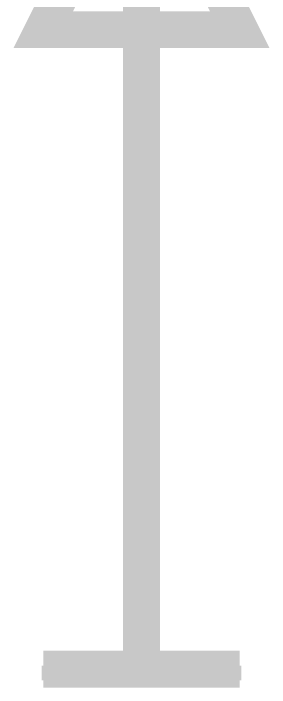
# Model space of a CAD drawing. Header units: inches. Extents: x 0 to 841, y 0 to 594.
# Drawn here: x 129.92 to 135.13, y 339.62 to 353.32 of the extents above; entities that cross this region are included whole.
import ezdxf

# ---------------------------------------------------------------- set-up
doc = ezdxf.new("R2010")
doc.units = ezdxf.units.IN
doc.layers.add('Sheet', color=255, linetype='Continuous')

msp = doc.modelspace()

# ---------------------------------------------------------------- linework, layer by layer
at = {"layer": 'Sheet'}
for points in [[(132.524, 347.499, 0.749, 0.749, 0), (132.524, 362.491, 0.749, 0.749, 0)], [(132.524, 352.497, 0.3, 0.3, 0), (132.524, 347.499, 0.3, 0.3, 0)], [(132.524, 344.995, 0.749, 0.749, 0), (132.524, 347.499, 0.749, 0.749, 0)], [(132.524, 344.995, 0.749, 0.749, 0), (132.524, 339.998, 0.749, 0.749, 0)], [(132.524, 344.995, 0.3, 0.3, 0), (132.524, 339.919, 0.3, 0.3, 0)], [(130.525, 339.998, 0.749, 0.749, 0), (134.522, 339.998, 0.749, 0.749, 0)], [(130.491, 339.919, 0.3, 0.3, 0), (134.556, 339.919, 0.3, 0.3, 0)]]:
    msp.add_lwpolyline(points, format="xyseb", dxfattribs=at)
msp.add_lwpolyline([(132.524, 357, 0.749, 0.749, 0), (134.522, 352.991, 0.749, 0.749, 0), (130.525, 352.991, 0.749, 0.749, 0), (132.524, 357, 0.749, 0.749, 0)], format="xyseb", close=True, dxfattribs=at)

doc.saveas('drawing.dxf')
